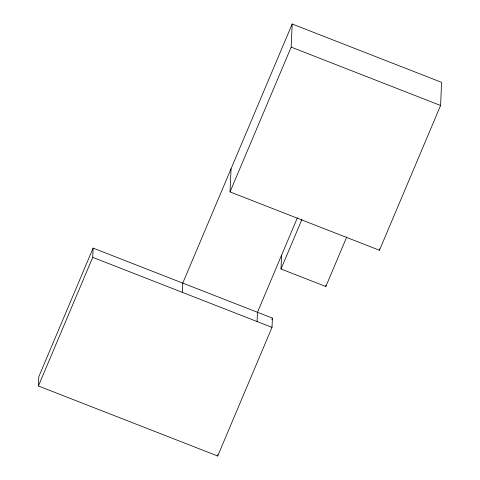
<?xml version="1.0" encoding="UTF-8"?>
<svg xmlns="http://www.w3.org/2000/svg" width="480" height="480" viewBox="0 0 480 480"><rect width="100%" height="100%" fill="white"/><g stroke="black" fill="none" stroke-linecap="round" stroke-linejoin="round"><path stroke-width="0.72" d="M38.4 385.974L38.802 376.722L93.12 248.1L272.418 318.12L272.016 327.372L217.698 456L38.4 385.974L92.718 257.352L93.12 248.1M182.364 292.362L182.766 283.11L292.188 24L441.6 82.35L440.592 105.486L379.452 250.26L230.04 191.91L231.048 168.774M217.698 456L217.758 454.578M257.07 321.54L257.478 312.288L297.324 217.926M346.776 236.916L325.836 286.506L281.01 268.998L281.616 255.12M230.04 191.91L291.174 47.13L292.188 24M325.836 286.506L325.896 285.042M379.452 250.26L379.518 248.766M281.01 268.998L301.95 219.408M271.836 319.494L272.418 318.12M291.174 47.13L440.592 105.486M92.718 257.352L272.016 327.372"/></g></svg>
